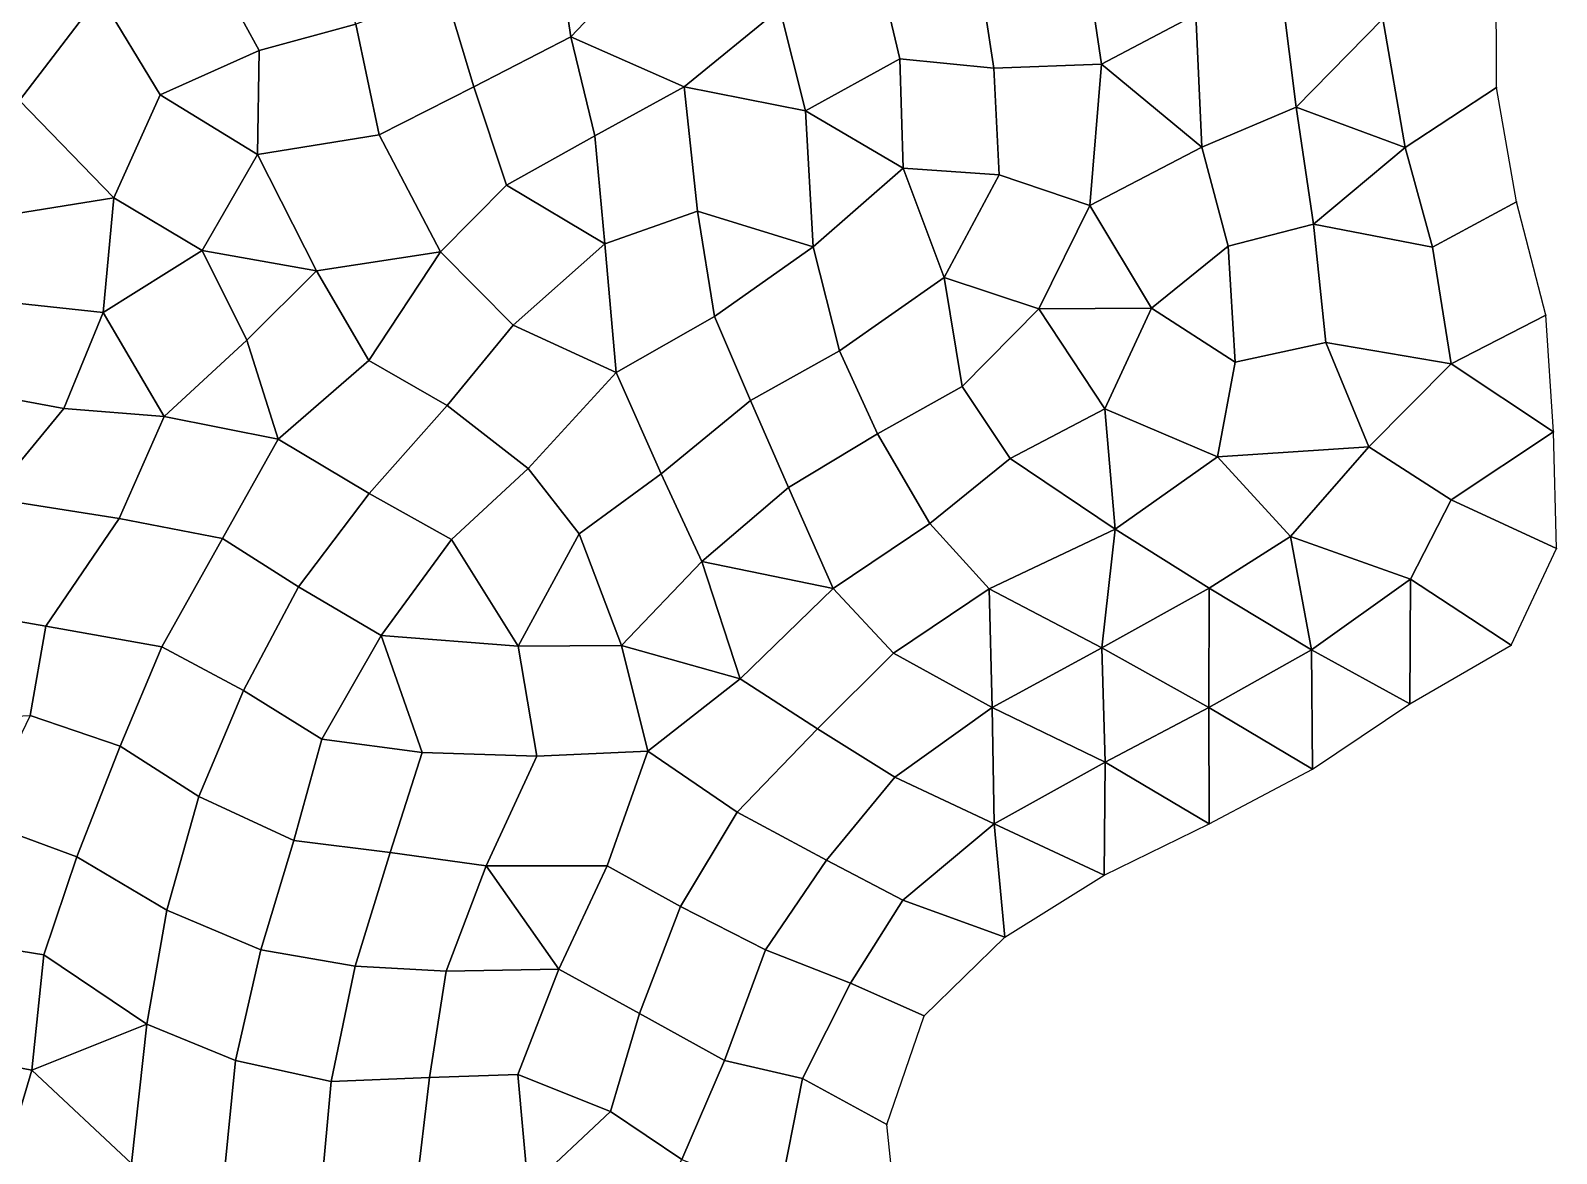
# Model space of a CAD drawing. Extents: x 727294 to 731543, y 8575035 to 8579824.
# Drawn here: x 731235 to 731495.6, y 8575713.5 to 8575905.3 of the extents above; entities that cross this region are included whole.
import ezdxf

# ---------------------------------------------------------------- set-up
doc = ezdxf.new("R2010")
doc.units = 0
for name, color, linetype in [('MESH_BOUND', 25, 'CONTINUOUS'), ('MESH_ELEMS', 250, 'CONTINUOUS'), ('MESH_NODES', 18, 'CONTINUOUS')]:
    doc.layers.add(name, color=color, linetype=linetype)

msp = doc.modelspace()

# ---------------------------------------------------------------- linework, layer by layer
at = {"layer": 'MESH_BOUND', "color": 25}
for points in [[(731485.3, 8575895.55, 38.17), (731485.25, 8575915.54, 38.17)], [(731488.75, 8575876, 38.17), (731485.3, 8575895.55, 38.17)], [(731493.76, 8575856.66, 38.17), (731488.75, 8575876, 38.17)], [(731495.05, 8575836.7, 38.17), (731493.76, 8575856.66, 38.17)], [(731495.57, 8575816.77, 38.17), (731495.05, 8575836.7, 38.17)], [(731487.82, 8575800.3, 38.17), (731495.57, 8575816.77, 38.17)], [(731470.53, 8575790.25, 38.17), (731487.82, 8575800.3, 38.17)], [(731453.91, 8575779.12, 38.17), (731470.53, 8575790.25, 38.17)], [(731436.26, 8575769.79, 38.17), (731453.91, 8575779.12, 38.17)], [(731418.3, 8575761.01, 38.17), (731436.26, 8575769.79, 38.17)], [(731401.34, 8575750.41, 38.17), (731418.3, 8575761.01, 38.17)], [(731387.61, 8575737, 38.17), (731401.34, 8575750.41, 38.17)], [(731381.21, 8575718.42, 38.17), (731387.61, 8575737, 38.17)], [(731383.29, 8575698.74, 38.17), (731381.21, 8575718.42, 38.17)]]:
    msp.add_polyline3d(points, dxfattribs=at)
at = {"layer": 'MESH_ELEMS', "color": 179}
for points in [[(731414.85, 8575919.83, 38.17), (731417.89, 8575899.53, 38.17), (731433.98, 8575908.01, 38.17), (731430.06, 8575925.53, 38.17)], [(731327.23, 8575904.2, 38.17), (731324.38, 8575923.2, 38.17), (731305.82, 8575911.9, 38.17), (731310.66, 8575895.66, 38.17)], [(731324.38, 8575923.2, 38.17), (731327.23, 8575904.2, 38.17), (731342.16, 8575919.88, 38.17), (731324.38, 8575923.2, 38.17)], [(731274.02, 8575901.86, 38.17), (731290.56, 8575906.32, 38.17), (731285.27, 8575922.24, 38.17), (731266.35, 8575915.92, 38.17)], [(731342.16, 8575919.88, 38.17), (731327.23, 8575904.2, 38.17), (731346.61, 8575895.62, 38.17), (731362.97, 8575908.98, 38.17)], [(731396.44, 8575918.95, 38.17), (731379.42, 8575917.51, 38.17), (731383.45, 8575900.44, 38.17), (731399.51, 8575898.81, 38.17)], [(731414.85, 8575919.83, 38.17), (731396.44, 8575918.95, 38.17), (731399.51, 8575898.81, 38.17), (731417.89, 8575899.53, 38.17)], [(731266.35, 8575915.92, 38.17), (731246.82, 8575911.3, 38.17), (731257.1, 8575894.25, 38.17), (731274.02, 8575901.86, 38.17)], [(731383.45, 8575900.44, 38.17), (731379.42, 8575917.51, 38.17), (731362.97, 8575908.98, 38.17), (731367.31, 8575891.56, 38.17)], [(731485.3, 8575895.55, 38.17), (731485.25, 8575915.54, 38.17), (731465.93, 8575907.26, 38.17), (731469.72, 8575885.27, 38.17)], [(731233.11, 8575893.3, 38.17), (731246.82, 8575911.3, 38.17), (731226.86, 8575908.87, 38.17), (731233.11, 8575893.3, 38.17)], [(731233.11, 8575893.3, 38.17), (731249.19, 8575876.66, 38.17), (731257.1, 8575894.25, 38.17), (731246.82, 8575911.3, 38.17)], [(731310.66, 8575895.66, 38.17), (731305.82, 8575911.9, 38.17), (731290.56, 8575906.32, 38.17), (731294.53, 8575887.47, 38.17)], [(731451.12, 8575892.18, 38.17), (731448.7, 8575911.23, 38.17), (731433.98, 8575908.01, 38.17), (731435.02, 8575885.34, 38.17)], [(731448.7, 8575911.23, 38.17), (731451.12, 8575892.18, 38.17), (731465.93, 8575907.26, 38.17), (731448.7, 8575911.23, 38.17)], [(731362.97, 8575908.98, 38.17), (731346.61, 8575895.62, 38.17), (731367.31, 8575891.56, 38.17), (731362.97, 8575908.98, 38.17)], [(731433.98, 8575908.01, 38.17), (731417.89, 8575899.53, 38.17), (731435.02, 8575885.34, 38.17), (731433.98, 8575908.01, 38.17)], [(731294.53, 8575887.47, 38.17), (731290.56, 8575906.32, 38.17), (731274.02, 8575901.86, 38.17), (731273.77, 8575884.07, 38.17)], [(731469.72, 8575885.27, 38.17), (731465.93, 8575907.26, 38.17), (731451.12, 8575892.18, 38.17), (731469.72, 8575885.27, 38.17)], [(731331.35, 8575887.26, 38.17), (731327.23, 8575904.2, 38.17), (731310.66, 8575895.66, 38.17), (731316.29, 8575878.83, 38.17)], [(731331.35, 8575887.26, 38.17), (731346.61, 8575895.62, 38.17), (731327.23, 8575904.2, 38.17), (731331.35, 8575887.26, 38.17)], [(731274.02, 8575901.86, 38.17), (731257.1, 8575894.25, 38.17), (731273.77, 8575884.07, 38.17), (731274.02, 8575901.86, 38.17)], [(731383.45, 8575900.44, 38.17), (731367.31, 8575891.56, 38.17), (731383.98, 8575881.76, 38.17), (731383.45, 8575900.44, 38.17)], [(731383.98, 8575881.76, 38.17), (731400.39, 8575880.6, 38.17), (731399.51, 8575898.81, 38.17), (731383.45, 8575900.44, 38.17)], [(731417.89, 8575899.53, 38.17), (731399.51, 8575898.81, 38.17), (731400.39, 8575880.6, 38.17), (731415.88, 8575875.38, 38.17)], [(731435.02, 8575885.34, 38.17), (731417.89, 8575899.53, 38.17), (731415.88, 8575875.38, 38.17), (731435.02, 8575885.34, 38.17)], [(731273.77, 8575884.07, 38.17), (731257.1, 8575894.25, 38.17), (731249.19, 8575876.66, 38.17), (731264.27, 8575867.68, 38.17)], [(731316.29, 8575878.83, 38.17), (731310.66, 8575895.66, 38.17), (731294.53, 8575887.47, 38.17), (731305.01, 8575867.47, 38.17)], [(731348.87, 8575874.42, 38.17), (731346.61, 8575895.62, 38.17), (731331.35, 8575887.26, 38.17), (731333.07, 8575868.8, 38.17)], [(731367.31, 8575891.56, 38.17), (731346.61, 8575895.62, 38.17), (731348.87, 8575874.42, 38.17), (731368.63, 8575868.32, 38.17)], [(731488.75, 8575876, 38.17), (731485.3, 8575895.55, 38.17), (731469.72, 8575885.27, 38.17), (731474.41, 8575868.24, 38.17)], [(731249.19, 8575876.66, 38.17), (731233.11, 8575893.3, 38.17), (731230.51, 8575873.67, 38.17), (731249.19, 8575876.66, 38.17)], [(731454.07, 8575872.16, 38.17), (731451.12, 8575892.18, 38.17), (731435.02, 8575885.34, 38.17), (731439.53, 8575868.41, 38.17)], [(731454.07, 8575872.16, 38.17), (731469.72, 8575885.27, 38.17), (731451.12, 8575892.18, 38.17), (731454.07, 8575872.16, 38.17)], [(731383.98, 8575881.76, 38.17), (731367.31, 8575891.56, 38.17), (731368.63, 8575868.32, 38.17), (731383.98, 8575881.76, 38.17)], [(731294.53, 8575887.47, 38.17), (731273.77, 8575884.07, 38.17), (731283.83, 8575864.19, 38.17), (731305.01, 8575867.47, 38.17)], [(731316.29, 8575878.83, 38.17), (731333.07, 8575868.8, 38.17), (731331.35, 8575887.26, 38.17), (731316.29, 8575878.83, 38.17)], [(731283.83, 8575864.19, 38.17), (731273.77, 8575884.07, 38.17), (731264.27, 8575867.68, 38.17), (731283.83, 8575864.19, 38.17)], [(731439.53, 8575868.41, 38.17), (731435.02, 8575885.34, 38.17), (731415.88, 8575875.38, 38.17), (731426.42, 8575857.83, 38.17)], [(731454.07, 8575872.16, 38.17), (731474.41, 8575868.24, 38.17), (731469.72, 8575885.27, 38.17), (731454.07, 8575872.16, 38.17)], [(731391.03, 8575863.08, 38.17), (731383.98, 8575881.76, 38.17), (731368.63, 8575868.32, 38.17), (731373.14, 8575850.53, 38.17)], [(731383.98, 8575881.76, 38.17), (731391.03, 8575863.08, 38.17), (731400.39, 8575880.6, 38.17), (731383.98, 8575881.76, 38.17)], [(731317.38, 8575854.96, 38.17), (731333.07, 8575868.8, 38.17), (731316.29, 8575878.83, 38.17), (731305.01, 8575867.47, 38.17)], [(731400.39, 8575880.6, 38.17), (731391.03, 8575863.08, 38.17), (731407.17, 8575857.75, 38.17), (731415.88, 8575875.38, 38.17)], [(731247.37, 8575857.09, 38.17), (731249.19, 8575876.66, 38.17), (731230.51, 8575873.67, 38.17), (731228.83, 8575859.1, 38.17)], [(731249.19, 8575876.66, 38.17), (731247.37, 8575857.09, 38.17), (731264.27, 8575867.68, 38.17), (731249.19, 8575876.66, 38.17)], [(731493.76, 8575856.66, 38.17), (731488.75, 8575876, 38.17), (731474.41, 8575868.24, 38.17), (731477.56, 8575848.33, 38.17)], [(731351.79, 8575856.42, 38.17), (731348.87, 8575874.42, 38.17), (731333.07, 8575868.8, 38.17), (731335, 8575846.83, 38.17)], [(731351.79, 8575856.42, 38.17), (731368.63, 8575868.32, 38.17), (731348.87, 8575874.42, 38.17), (731351.79, 8575856.42, 38.17)], [(731426.42, 8575857.83, 38.17), (731415.88, 8575875.38, 38.17), (731407.17, 8575857.75, 38.17), (731426.42, 8575857.83, 38.17)], [(731439.53, 8575868.41, 38.17), (731440.72, 8575848.63, 38.17), (731456.18, 8575852, 38.17), (731454.07, 8575872.16, 38.17)], [(731456.18, 8575852, 38.17), (731477.56, 8575848.33, 38.17), (731474.41, 8575868.24, 38.17), (731454.07, 8575872.16, 38.17)], [(731333.07, 8575868.8, 38.17), (731317.38, 8575854.96, 38.17), (731335, 8575846.83, 38.17), (731333.07, 8575868.8, 38.17)], [(731373.14, 8575850.53, 38.17), (731368.63, 8575868.32, 38.17), (731351.79, 8575856.42, 38.17), (731357.92, 8575842.05, 38.17)], [(731440.72, 8575848.63, 38.17), (731439.53, 8575868.41, 38.17), (731426.42, 8575857.83, 38.17), (731440.72, 8575848.63, 38.17)], [(731247.37, 8575857.09, 38.17), (731257.8, 8575839.34, 38.17), (731271.9, 8575852.35, 38.17), (731264.27, 8575867.68, 38.17)], [(731264.27, 8575867.68, 38.17), (731271.9, 8575852.35, 38.17), (731283.83, 8575864.19, 38.17), (731264.27, 8575867.68, 38.17)], [(731283.83, 8575864.19, 38.17), (731292.76, 8575848.88, 38.17), (731305.01, 8575867.47, 38.17), (731283.83, 8575864.19, 38.17)], [(731306.13, 8575841.22, 38.17), (731317.38, 8575854.96, 38.17), (731305.01, 8575867.47, 38.17), (731292.76, 8575848.88, 38.17)], [(731271.9, 8575852.35, 38.17), (731277.26, 8575835.44, 38.17), (731292.76, 8575848.88, 38.17), (731283.83, 8575864.19, 38.17)], [(731394.1, 8575844.48, 38.17), (731391.03, 8575863.08, 38.17), (731373.14, 8575850.53, 38.17), (731379.64, 8575836.37, 38.17)], [(731394.1, 8575844.48, 38.17), (731407.17, 8575857.75, 38.17), (731391.03, 8575863.08, 38.17), (731394.1, 8575844.48, 38.17)], [(731228.83, 8575859.1, 38.17), (731224.39, 8575843.73, 38.17), (731240.67, 8575840.7, 38.17), (731247.37, 8575857.09, 38.17)], [(731407.17, 8575857.75, 38.17), (731418.45, 8575840.66, 38.17), (731426.42, 8575857.83, 38.17), (731407.17, 8575857.75, 38.17)], [(731418.45, 8575840.66, 38.17), (731437.66, 8575832.43, 38.17), (731440.72, 8575848.63, 38.17), (731426.42, 8575857.83, 38.17)], [(731257.8, 8575839.34, 38.17), (731247.37, 8575857.09, 38.17), (731240.67, 8575840.7, 38.17), (731257.8, 8575839.34, 38.17)], [(731357.92, 8575842.05, 38.17), (731351.79, 8575856.42, 38.17), (731335, 8575846.83, 38.17), (731342.7, 8575829.56, 38.17)], [(731394.1, 8575844.48, 38.17), (731402.26, 8575832.17, 38.17), (731418.45, 8575840.66, 38.17), (731407.17, 8575857.75, 38.17)], [(731477.56, 8575848.33, 38.17), (731495.05, 8575836.7, 38.17), (731493.76, 8575856.66, 38.17), (731477.56, 8575848.33, 38.17)], [(731319.94, 8575830.46, 38.17), (731335, 8575846.83, 38.17), (731317.38, 8575854.96, 38.17), (731306.13, 8575841.22, 38.17)], [(731271.9, 8575852.35, 38.17), (731257.8, 8575839.34, 38.17), (731277.26, 8575835.44, 38.17), (731271.9, 8575852.35, 38.17)], [(731379.64, 8575836.37, 38.17), (731373.14, 8575850.53, 38.17), (731357.92, 8575842.05, 38.17), (731364.45, 8575827.22, 38.17)], [(731463.53, 8575834.16, 38.17), (731456.18, 8575852, 38.17), (731440.72, 8575848.63, 38.17), (731437.66, 8575832.43, 38.17)], [(731477.56, 8575848.33, 38.17), (731456.18, 8575852, 38.17), (731463.53, 8575834.16, 38.17), (731477.56, 8575848.33, 38.17)], [(731292.81, 8575826.16, 38.17), (731306.13, 8575841.22, 38.17), (731292.76, 8575848.88, 38.17), (731277.26, 8575835.44, 38.17)], [(731477.56, 8575825.13, 38.17), (731495.05, 8575836.7, 38.17), (731477.56, 8575848.33, 38.17), (731463.53, 8575834.16, 38.17)], [(731342.7, 8575829.56, 38.17), (731335, 8575846.83, 38.17), (731319.94, 8575830.46, 38.17), (731328.7, 8575819.27, 38.17)], [(731224.39, 8575843.73, 38.17), (731228.06, 8575825.4, 38.17), (731240.67, 8575840.7, 38.17), (731224.39, 8575843.73, 38.17)], [(731379.64, 8575836.37, 38.17), (731388.56, 8575821.07, 38.17), (731402.26, 8575832.17, 38.17), (731394.1, 8575844.48, 38.17)], [(731250.11, 8575821.91, 38.17), (731257.8, 8575839.34, 38.17), (731240.67, 8575840.7, 38.17), (731228.06, 8575825.4, 38.17)], [(731306.85, 8575818.34, 38.17), (731319.94, 8575830.46, 38.17), (731306.13, 8575841.22, 38.17), (731292.81, 8575826.16, 38.17)], [(731342.7, 8575829.56, 38.17), (731349.65, 8575814.58, 38.17), (731364.45, 8575827.22, 38.17), (731357.92, 8575842.05, 38.17)], [(731402.26, 8575832.17, 38.17), (731420.23, 8575820.12, 38.17), (731418.45, 8575840.66, 38.17), (731402.26, 8575832.17, 38.17)], [(731418.45, 8575840.66, 38.17), (731420.23, 8575820.12, 38.17), (731437.66, 8575832.43, 38.17), (731418.45, 8575840.66, 38.17)], [(731267.77, 8575818.5, 38.17), (731277.26, 8575835.44, 38.17), (731257.8, 8575839.34, 38.17), (731250.11, 8575821.91, 38.17)], [(731280.76, 8575810.23, 38.17), (731292.81, 8575826.16, 38.17), (731277.26, 8575835.44, 38.17), (731267.77, 8575818.5, 38.17)], [(731364.45, 8575827.22, 38.17), (731372.05, 8575809.96, 38.17), (731388.56, 8575821.07, 38.17), (731379.64, 8575836.37, 38.17)], [(731495.05, 8575836.7, 38.17), (731477.56, 8575825.13, 38.17), (731495.57, 8575816.77, 38.17), (731495.05, 8575836.7, 38.17)], [(731398.68, 8575809.89, 38.17), (731420.23, 8575820.12, 38.17), (731402.26, 8575832.17, 38.17), (731388.56, 8575821.07, 38.17)], [(731436.23, 8575810, 38.17), (731450.14, 8575818.84, 38.17), (731437.66, 8575832.43, 38.17), (731420.23, 8575820.12, 38.17)], [(731463.53, 8575834.16, 38.17), (731437.66, 8575832.43, 38.17), (731450.14, 8575818.84, 38.17), (731463.53, 8575834.16, 38.17)], [(731470.62, 8575811.58, 38.17), (731477.56, 8575825.13, 38.17), (731463.53, 8575834.16, 38.17), (731450.14, 8575818.84, 38.17)], [(731328.7, 8575819.27, 38.17), (731319.94, 8575830.46, 38.17), (731306.85, 8575818.34, 38.17), (731318.26, 8575800.1, 38.17)], [(731349.65, 8575814.58, 38.17), (731342.7, 8575829.56, 38.17), (731328.7, 8575819.27, 38.17), (731335.91, 8575800.23, 38.17)], [(731364.45, 8575827.22, 38.17), (731349.65, 8575814.58, 38.17), (731372.05, 8575809.96, 38.17), (731364.45, 8575827.22, 38.17)], [(731237.61, 8575803.52, 38.17), (731250.11, 8575821.91, 38.17), (731228.06, 8575825.4, 38.17), (731220.29, 8575806.53, 38.17)], [(731294.88, 8575801.91, 38.17), (731306.85, 8575818.34, 38.17), (731292.81, 8575826.16, 38.17), (731280.76, 8575810.23, 38.17)], [(731495.57, 8575816.77, 38.17), (731477.56, 8575825.13, 38.17), (731470.62, 8575811.58, 38.17), (731487.82, 8575800.3, 38.17)], [(731257.4, 8575799.97, 38.17), (731267.77, 8575818.5, 38.17), (731250.11, 8575821.91, 38.17), (731237.61, 8575803.52, 38.17)], [(731328.7, 8575819.27, 38.17), (731318.26, 8575800.1, 38.17), (731335.91, 8575800.23, 38.17), (731328.7, 8575819.27, 38.17)], [(731382.38, 8575798.92, 38.17), (731398.68, 8575809.89, 38.17), (731388.56, 8575821.07, 38.17), (731372.05, 8575809.96, 38.17)], [(731398.68, 8575809.89, 38.17), (731417.94, 8575799.81, 38.17), (731420.23, 8575820.12, 38.17), (731398.68, 8575809.89, 38.17)], [(731436.23, 8575810, 38.17), (731420.23, 8575820.12, 38.17), (731417.94, 8575799.81, 38.17), (731436.23, 8575810, 38.17)], [(731453.73, 8575799.49, 38.17), (731450.14, 8575818.84, 38.17), (731436.23, 8575810, 38.17), (731453.73, 8575799.49, 38.17)], [(731450.14, 8575818.84, 38.17), (731453.73, 8575799.49, 38.17), (731470.62, 8575811.58, 38.17), (731450.14, 8575818.84, 38.17)], [(731280.76, 8575810.23, 38.17), (731267.77, 8575818.5, 38.17), (731257.4, 8575799.97, 38.17), (731271.36, 8575792.51, 38.17)], [(731294.88, 8575801.91, 38.17), (731318.26, 8575800.1, 38.17), (731306.85, 8575818.34, 38.17), (731294.88, 8575801.91, 38.17)], [(731349.65, 8575814.58, 38.17), (731335.91, 8575800.23, 38.17), (731356.17, 8575794.54, 38.17), (731349.65, 8575814.58, 38.17)], [(731356.17, 8575794.54, 38.17), (731372.05, 8575809.96, 38.17), (731349.65, 8575814.58, 38.17), (731356.17, 8575794.54, 38.17)], [(731453.73, 8575799.49, 38.17), (731470.53, 8575790.25, 38.17), (731470.62, 8575811.58, 38.17), (731453.73, 8575799.49, 38.17)], [(731470.53, 8575790.25, 38.17), (731487.82, 8575800.3, 38.17), (731470.62, 8575811.58, 38.17), (731470.53, 8575790.25, 38.17)], [(731280.76, 8575810.23, 38.17), (731271.36, 8575792.51, 38.17), (731284.71, 8575784.22, 38.17), (731294.88, 8575801.91, 38.17)], [(731369.4, 8575785.98, 38.17), (731382.38, 8575798.92, 38.17), (731372.05, 8575809.96, 38.17), (731356.17, 8575794.54, 38.17)], [(731382.38, 8575798.92, 38.17), (731399.19, 8575789.66, 38.17), (731398.68, 8575809.89, 38.17), (731382.38, 8575798.92, 38.17)], [(731399.19, 8575789.66, 38.17), (731417.94, 8575799.81, 38.17), (731398.68, 8575809.89, 38.17), (731399.19, 8575789.66, 38.17)], [(731436.19, 8575789.66, 38.17), (731436.23, 8575810, 38.17), (731417.94, 8575799.81, 38.17), (731436.19, 8575789.66, 38.17)], [(731453.73, 8575799.49, 38.17), (731436.23, 8575810, 38.17), (731436.19, 8575789.66, 38.17), (731453.73, 8575799.49, 38.17)], [(731234.95, 8575788.26, 38.17), (731237.61, 8575803.52, 38.17), (731220.29, 8575806.53, 38.17), (731215.05, 8575787.34, 38.17)], [(731250.32, 8575783.04, 38.17), (731257.4, 8575799.97, 38.17), (731237.61, 8575803.52, 38.17), (731234.95, 8575788.26, 38.17)], [(731284.71, 8575784.22, 38.17), (731301.88, 8575781.95, 38.17), (731294.88, 8575801.91, 38.17), (731284.71, 8575784.22, 38.17)], [(731301.88, 8575781.95, 38.17), (731321.43, 8575781.35, 38.17), (731318.26, 8575800.1, 38.17), (731294.88, 8575801.91, 38.17)], [(731250.32, 8575783.04, 38.17), (731263.74, 8575774.45, 38.17), (731271.36, 8575792.51, 38.17), (731257.4, 8575799.97, 38.17)], [(731321.43, 8575781.35, 38.17), (731340.38, 8575782.19, 38.17), (731335.91, 8575800.23, 38.17), (731318.26, 8575800.1, 38.17)], [(731340.38, 8575782.19, 38.17), (731356.17, 8575794.54, 38.17), (731335.91, 8575800.23, 38.17), (731340.38, 8575782.19, 38.17)], [(731382.38, 8575798.92, 38.17), (731369.4, 8575785.98, 38.17), (731382.59, 8575777.71, 38.17), (731399.19, 8575789.66, 38.17)], [(731399.19, 8575789.66, 38.17), (731418.48, 8575780.29, 38.17), (731417.94, 8575799.81, 38.17), (731399.19, 8575789.66, 38.17)], [(731417.94, 8575799.81, 38.17), (731418.48, 8575780.29, 38.17), (731436.19, 8575789.66, 38.17), (731417.94, 8575799.81, 38.17)], [(731453.73, 8575799.49, 38.17), (731436.19, 8575789.66, 38.17), (731453.91, 8575779.12, 38.17), (731453.73, 8575799.49, 38.17)], [(731453.73, 8575799.49, 38.17), (731453.91, 8575779.12, 38.17), (731470.53, 8575790.25, 38.17), (731453.73, 8575799.49, 38.17)], [(731356.17, 8575794.54, 38.17), (731340.38, 8575782.19, 38.17), (731355.68, 8575771.74, 38.17), (731369.4, 8575785.98, 38.17)], [(731263.74, 8575774.45, 38.17), (731279.96, 8575766.91, 38.17), (731284.71, 8575784.22, 38.17), (731271.36, 8575792.51, 38.17)], [(731242.92, 8575764.15, 38.17), (731250.32, 8575783.04, 38.17), (731234.95, 8575788.26, 38.17), (731226.19, 8575770.26, 38.17)], [(731399.54, 8575769.76, 38.17), (731399.19, 8575789.66, 38.17), (731382.59, 8575777.71, 38.17), (731399.54, 8575769.76, 38.17)], [(731399.54, 8575769.76, 38.17), (731418.48, 8575780.29, 38.17), (731399.19, 8575789.66, 38.17), (731399.54, 8575769.76, 38.17)], [(731436.19, 8575789.66, 38.17), (731418.48, 8575780.29, 38.17), (731436.26, 8575769.79, 38.17), (731436.19, 8575789.66, 38.17)], [(731453.91, 8575779.12, 38.17), (731436.19, 8575789.66, 38.17), (731436.26, 8575769.79, 38.17), (731453.91, 8575779.12, 38.17)], [(731369.4, 8575785.98, 38.17), (731355.68, 8575771.74, 38.17), (731370.93, 8575763.58, 38.17), (731382.59, 8575777.71, 38.17)], [(731263.74, 8575774.45, 38.17), (731250.32, 8575783.04, 38.17), (731242.92, 8575764.15, 38.17), (731258.27, 8575755.04, 38.17)], [(731296.4, 8575764.87, 38.17), (731301.88, 8575781.95, 38.17), (731284.71, 8575784.22, 38.17), (731279.96, 8575766.91, 38.17)], [(731321.43, 8575781.35, 38.17), (731312.82, 8575762.61, 38.17), (731333.47, 8575762.62, 38.17), (731340.38, 8575782.19, 38.17)], [(731333.47, 8575762.62, 38.17), (731345.96, 8575755.66, 38.17), (731355.68, 8575771.74, 38.17), (731340.38, 8575782.19, 38.17)], [(731312.82, 8575762.61, 38.17), (731321.43, 8575781.35, 38.17), (731301.88, 8575781.95, 38.17), (731296.4, 8575764.87, 38.17)], [(731399.54, 8575769.76, 38.17), (731418.3, 8575761.01, 38.17), (731418.48, 8575780.29, 38.17), (731399.54, 8575769.76, 38.17)], [(731418.48, 8575780.29, 38.17), (731418.3, 8575761.01, 38.17), (731436.26, 8575769.79, 38.17), (731418.48, 8575780.29, 38.17)], [(731383.93, 8575756.72, 38.17), (731399.54, 8575769.76, 38.17), (731382.59, 8575777.71, 38.17), (731370.93, 8575763.58, 38.17)], [(731258.27, 8575755.04, 38.17), (731274.34, 8575748.24, 38.17), (731279.96, 8575766.91, 38.17), (731263.74, 8575774.45, 38.17)], [(731237.28, 8575747.4, 38.17), (731242.92, 8575764.15, 38.17), (731226.19, 8575770.26, 38.17), (731220.71, 8575750.08, 38.17)], [(731355.68, 8575771.74, 38.17), (731345.96, 8575755.66, 38.17), (731360.48, 8575748.26, 38.17), (731370.93, 8575763.58, 38.17)], [(731399.54, 8575769.76, 38.17), (731383.93, 8575756.72, 38.17), (731401.34, 8575750.41, 38.17), (731399.54, 8575769.76, 38.17)], [(731399.54, 8575769.76, 38.17), (731401.34, 8575750.41, 38.17), (731418.3, 8575761.01, 38.17), (731399.54, 8575769.76, 38.17)], [(731290.42, 8575745.48, 38.17), (731296.4, 8575764.87, 38.17), (731279.96, 8575766.91, 38.17), (731274.34, 8575748.24, 38.17)], [(731237.28, 8575747.4, 38.17), (731254.82, 8575735.56, 38.17), (731258.27, 8575755.04, 38.17), (731242.92, 8575764.15, 38.17)], [(731305.99, 8575744.6, 38.17), (731312.82, 8575762.61, 38.17), (731296.4, 8575764.87, 38.17), (731290.42, 8575745.48, 38.17)], [(731312.82, 8575762.61, 38.17), (731305.99, 8575744.6, 38.17), (731325.22, 8575744.97, 38.17), (731312.82, 8575762.61, 38.17)], [(731312.82, 8575762.61, 38.17), (731325.22, 8575744.97, 38.17), (731333.47, 8575762.62, 38.17), (731312.82, 8575762.61, 38.17)], [(731325.22, 8575744.97, 38.17), (731338.99, 8575737.4, 38.17), (731345.96, 8575755.66, 38.17), (731333.47, 8575762.62, 38.17)], [(731375.02, 8575742.56, 38.17), (731383.93, 8575756.72, 38.17), (731370.93, 8575763.58, 38.17), (731360.48, 8575748.26, 38.17)], [(731387.61, 8575737, 38.17), (731401.34, 8575750.41, 38.17), (731383.93, 8575756.72, 38.17), (731375.02, 8575742.56, 38.17)], [(731254.82, 8575735.56, 38.17), (731269.98, 8575729.32, 38.17), (731274.34, 8575748.24, 38.17), (731258.27, 8575755.04, 38.17)], [(731338.99, 8575737.4, 38.17), (731353.48, 8575729.32, 38.17), (731360.48, 8575748.26, 38.17), (731345.96, 8575755.66, 38.17)], [(731219.81, 8575730.67, 38.17), (731235.21, 8575727.7, 38.17), (731237.28, 8575747.4, 38.17), (731220.71, 8575750.08, 38.17)], [(731235.21, 8575727.7, 38.17), (731254.82, 8575735.56, 38.17), (731237.28, 8575747.4, 38.17), (731235.21, 8575727.7, 38.17)], [(731286.3, 8575725.77, 38.17), (731290.42, 8575745.48, 38.17), (731274.34, 8575748.24, 38.17), (731269.98, 8575729.32, 38.17)], [(731366.81, 8575726.27, 38.17), (731375.02, 8575742.56, 38.17), (731360.48, 8575748.26, 38.17), (731353.48, 8575729.32, 38.17)], [(731290.42, 8575745.48, 38.17), (731286.3, 8575725.77, 38.17), (731303.09, 8575726.45, 38.17), (731305.99, 8575744.6, 38.17)], [(731318.2, 8575726.93, 38.17), (731325.22, 8575744.97, 38.17), (731305.99, 8575744.6, 38.17), (731303.09, 8575726.45, 38.17)], [(731318.2, 8575726.93, 38.17), (731334.05, 8575720.64, 38.17), (731338.99, 8575737.4, 38.17), (731325.22, 8575744.97, 38.17)], [(731366.81, 8575726.27, 38.17), (731381.21, 8575718.42, 38.17), (731387.61, 8575737, 38.17), (731375.02, 8575742.56, 38.17)], [(731235.21, 8575727.7, 38.17), (731252.22, 8575711.73, 38.17), (731254.82, 8575735.56, 38.17), (731235.21, 8575727.7, 38.17)], [(731252.22, 8575711.73, 38.17), (731268.06, 8575709.79, 38.17), (731269.98, 8575729.32, 38.17), (731254.82, 8575735.56, 38.17)], [(731353.48, 8575729.32, 38.17), (731338.99, 8575737.4, 38.17), (731334.05, 8575720.64, 38.17), (731346.23, 8575712.44, 38.17)], [(731229.1, 8575707.26, 38.17), (731235.21, 8575727.7, 38.17), (731219.81, 8575730.67, 38.17), (731210.33, 8575718.27, 38.17)], [(731235.21, 8575727.7, 38.17), (731229.1, 8575707.26, 38.17), (731252.22, 8575711.73, 38.17), (731235.21, 8575727.7, 38.17)], [(731284.61, 8575707.04, 38.17), (731286.3, 8575725.77, 38.17), (731269.98, 8575729.32, 38.17), (731268.06, 8575709.79, 38.17)], [(731366.81, 8575726.27, 38.17), (731353.48, 8575729.32, 38.17), (731346.23, 8575712.44, 38.17), (731362.77, 8575705.77, 38.17)], [(731300.79, 8575706.76, 38.17), (731303.09, 8575726.45, 38.17), (731286.3, 8575725.77, 38.17), (731284.61, 8575707.04, 38.17)], [(731303.09, 8575726.45, 38.17), (731300.79, 8575706.76, 38.17), (731319.97, 8575707.41, 38.17), (731318.2, 8575726.93, 38.17)], [(731319.97, 8575707.41, 38.17), (731334.05, 8575720.64, 38.17), (731318.2, 8575726.93, 38.17), (731319.97, 8575707.41, 38.17)], [(731362.77, 8575705.77, 38.17), (731383.29, 8575698.74, 38.17), (731381.21, 8575718.42, 38.17), (731366.81, 8575726.27, 38.17)], [(731334.05, 8575720.64, 38.17), (731319.97, 8575707.41, 38.17), (731337.23, 8575696.78, 38.17), (731346.23, 8575712.44, 38.17)]]:
    msp.add_3dface(points, dxfattribs=at)
at = {"layer": 'MESH_NODES', "color": 18}
for p in [(731327.23, 8575904.2, 38.17), (731274.02, 8575901.86, 38.17), (731383.45, 8575900.44, 38.17), (731417.89, 8575899.53, 38.17), (731399.51, 8575898.81, 38.17), (731257.1, 8575894.25, 38.17), (731310.66, 8575895.66, 38.17), (731346.61, 8575895.62, 38.17), (731485.3, 8575895.55, 38.17), (731451.12, 8575892.18, 38.17), (731367.31, 8575891.56, 38.17), (731294.53, 8575887.47, 38.17), (731331.35, 8575887.26, 38.17), (731273.77, 8575884.07, 38.17), (731435.02, 8575885.34, 38.17), (731469.72, 8575885.27, 38.17), (731383.98, 8575881.76, 38.17), (731316.29, 8575878.83, 38.17), (731400.39, 8575880.6, 38.17), (731249.19, 8575876.66, 38.17), (731488.75, 8575876, 38.17), (731348.87, 8575874.42, 38.17), (731415.88, 8575875.38, 38.17), (731454.07, 8575872.16, 38.17), (731333.07, 8575868.8, 38.17), (731368.63, 8575868.32, 38.17), (731439.53, 8575868.41, 38.17), (731474.41, 8575868.24, 38.17), (731264.27, 8575867.68, 38.17), (731305.01, 8575867.47, 38.17), (731283.83, 8575864.19, 38.17), (731391.03, 8575863.08, 38.17), (731426.42, 8575857.83, 38.17), (731247.37, 8575857.09, 38.17), (731351.79, 8575856.42, 38.17), (731407.17, 8575857.75, 38.17), (731493.76, 8575856.66, 38.17), (731317.38, 8575854.96, 38.17), (731271.9, 8575852.35, 38.17), (731373.14, 8575850.53, 38.17), (731456.18, 8575852, 38.17), (731292.76, 8575848.88, 38.17), (731440.72, 8575848.63, 38.17), (731477.56, 8575848.33, 38.17), (731335, 8575846.83, 38.17), (731394.1, 8575844.48, 38.17), (731240.67, 8575840.7, 38.17), (731306.13, 8575841.22, 38.17), (731357.92, 8575842.05, 38.17), (731418.45, 8575840.66, 38.17), (731257.8, 8575839.34, 38.17), (731277.26, 8575835.44, 38.17), (731379.64, 8575836.37, 38.17), (731495.05, 8575836.7, 38.17), (731402.26, 8575832.17, 38.17), (731437.66, 8575832.43, 38.17), (731463.53, 8575834.16, 38.17), (731319.94, 8575830.46, 38.17), (731342.7, 8575829.56, 38.17), (731364.45, 8575827.22, 38.17), (731292.81, 8575826.16, 38.17), (731477.56, 8575825.13, 38.17), (731250.11, 8575821.91, 38.17), (731328.7, 8575819.27, 38.17), (731388.56, 8575821.07, 38.17), (731420.23, 8575820.12, 38.17), (731450.14, 8575818.84, 38.17), (731267.77, 8575818.5, 38.17), (731306.85, 8575818.34, 38.17), (731495.57, 8575816.77, 38.17), (731349.65, 8575814.58, 38.17), (731470.62, 8575811.58, 38.17), (731280.76, 8575810.23, 38.17), (731372.05, 8575809.96, 38.17), (731398.68, 8575809.89, 38.17), (731436.23, 8575810, 38.17), (731237.61, 8575803.52, 38.17), (731294.88, 8575801.91, 38.17), (731257.4, 8575799.97, 38.17), (731318.26, 8575800.1, 38.17), (731335.91, 8575800.23, 38.17), (731382.38, 8575798.92, 38.17), (731417.94, 8575799.81, 38.17), (731453.73, 8575799.49, 38.17), (731487.82, 8575800.3, 38.17), (731356.17, 8575794.54, 38.17), (731271.36, 8575792.51, 38.17), (731470.53, 8575790.25, 38.17), (731399.19, 8575789.66, 38.17), (731436.19, 8575789.66, 38.17), (731369.4, 8575785.98, 38.17), (731250.32, 8575783.04, 38.17), (731284.71, 8575784.22, 38.17), (731340.38, 8575782.19, 38.17), (731301.88, 8575781.95, 38.17), (731321.43, 8575781.35, 38.17), (731418.48, 8575780.29, 38.17), (731382.59, 8575777.71, 38.17), (731453.91, 8575779.12, 38.17), (731263.74, 8575774.45, 38.17), (731355.68, 8575771.74, 38.17), (731399.54, 8575769.76, 38.17), (731436.26, 8575769.79, 38.17), (731279.96, 8575766.91, 38.17), (731242.92, 8575764.15, 38.17), (731296.4, 8575764.87, 38.17), (731312.82, 8575762.61, 38.17), (731333.47, 8575762.62, 38.17), (731370.93, 8575763.58, 38.17), (731418.3, 8575761.01, 38.17), (731383.93, 8575756.72, 38.17), (731258.27, 8575755.04, 38.17), (731345.96, 8575755.66, 38.17), (731401.34, 8575750.41, 38.17), (731237.28, 8575747.4, 38.17), (731274.34, 8575748.24, 38.17), (731360.48, 8575748.26, 38.17), (731290.42, 8575745.48, 38.17), (731305.99, 8575744.6, 38.17), (731325.22, 8575744.97, 38.17), (731375.02, 8575742.56, 38.17), (731254.82, 8575735.56, 38.17), (731338.99, 8575737.4, 38.17), (731387.61, 8575737, 38.17), (731235.21, 8575727.7, 38.17), (731269.98, 8575729.32, 38.17), (731353.48, 8575729.32, 38.17), (731286.3, 8575725.77, 38.17), (731303.09, 8575726.45, 38.17), (731318.2, 8575726.93, 38.17), (731366.81, 8575726.27, 38.17), (731334.05, 8575720.64, 38.17), (731381.21, 8575718.42, 38.17)]:
    msp.add_point(p, dxfattribs=at)

doc.saveas('drawing.dxf')
